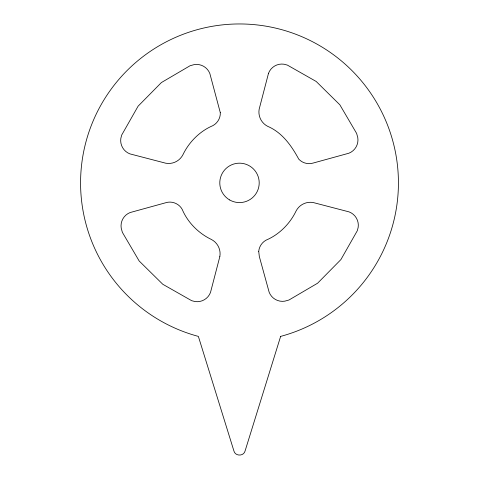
<?xml version="1.0" encoding="UTF-8"?>
<svg xmlns="http://www.w3.org/2000/svg" width="479" height="479" viewBox="0 0 479 479"><rect width="100%" height="100%" fill="white"/><g stroke="black" fill="none" stroke-linecap="round" stroke-linejoin="round"><path stroke-width="0.72" d="M258.72 251.355L259.331 256.546L269.168 292.274A14.304 14.304 0 0 0 284.801 301.159L288.963 300.01L317.595 283.215L340.898 259.588L357.298 230.728L358.166 227.393A14.304 14.304 0 0 0 349.071 211.886L313.212 202.539A16.052 16.052 0 0 0 296.04 211.083C289.987 223.729 279.107 234.662 266.102 240.135C261.959 242.386 259.151 246.661 258.72 251.355M220.298 112.655C220.579 117.972 217.55 123.109 212.898 125.63C199.893 131.102 189.013 142.035 182.96 154.681A16.052 16.052 0 0 1 165.788 163.219L129.929 153.879A14.304 14.304 0 0 1 120.834 138.365L121.702 135.036L138.102 106.176L161.405 82.544L190.037 65.755L194.199 64.605A14.304 14.304 0 0 1 209.832 73.491L220.298 112.655M219.837 256.594L210.497 292.453A14.304 14.304 0 0 1 194.983 301.548L191.654 300.68L162.794 284.281L139.161 260.977L122.373 232.345L121.223 228.184A14.304 14.304 0 0 1 130.108 212.55L165.836 202.713C172.045 200.701 179.224 203.725 182.248 209.479C187.72 222.49 198.653 233.369 211.299 239.422A16.052 16.052 0 0 1 219.837 256.594M268.503 73.311L259.163 109.17A16.052 16.052 0 0 0 267.701 126.342C282.209 132.515 291.549 145.784 298.752 159.148C302.357 163.016 308.093 164.656 313.164 163.052L348.892 153.214A14.304 14.304 0 0 0 357.777 137.581L356.627 133.419L339.839 104.787L316.206 81.478L287.346 65.084L284.017 64.216A14.304 14.304 0 0 0 268.503 73.311M280.634 336.396L245.152 450.745C244.021 456.493 234.979 456.493 233.848 450.745L198.366 336.396A158.932 158.932 0 0 1 109.314 91.723A158.932 158.932 0 0 1 369.686 91.723A158.932 158.932 0 0 1 280.634 336.396M229.645 199.947A19.705 19.705 0 0 0 259.205 182.882A19.705 19.705 0 0 0 229.645 165.812A19.705 19.705 0 0 0 229.645 199.947"/></g></svg>
